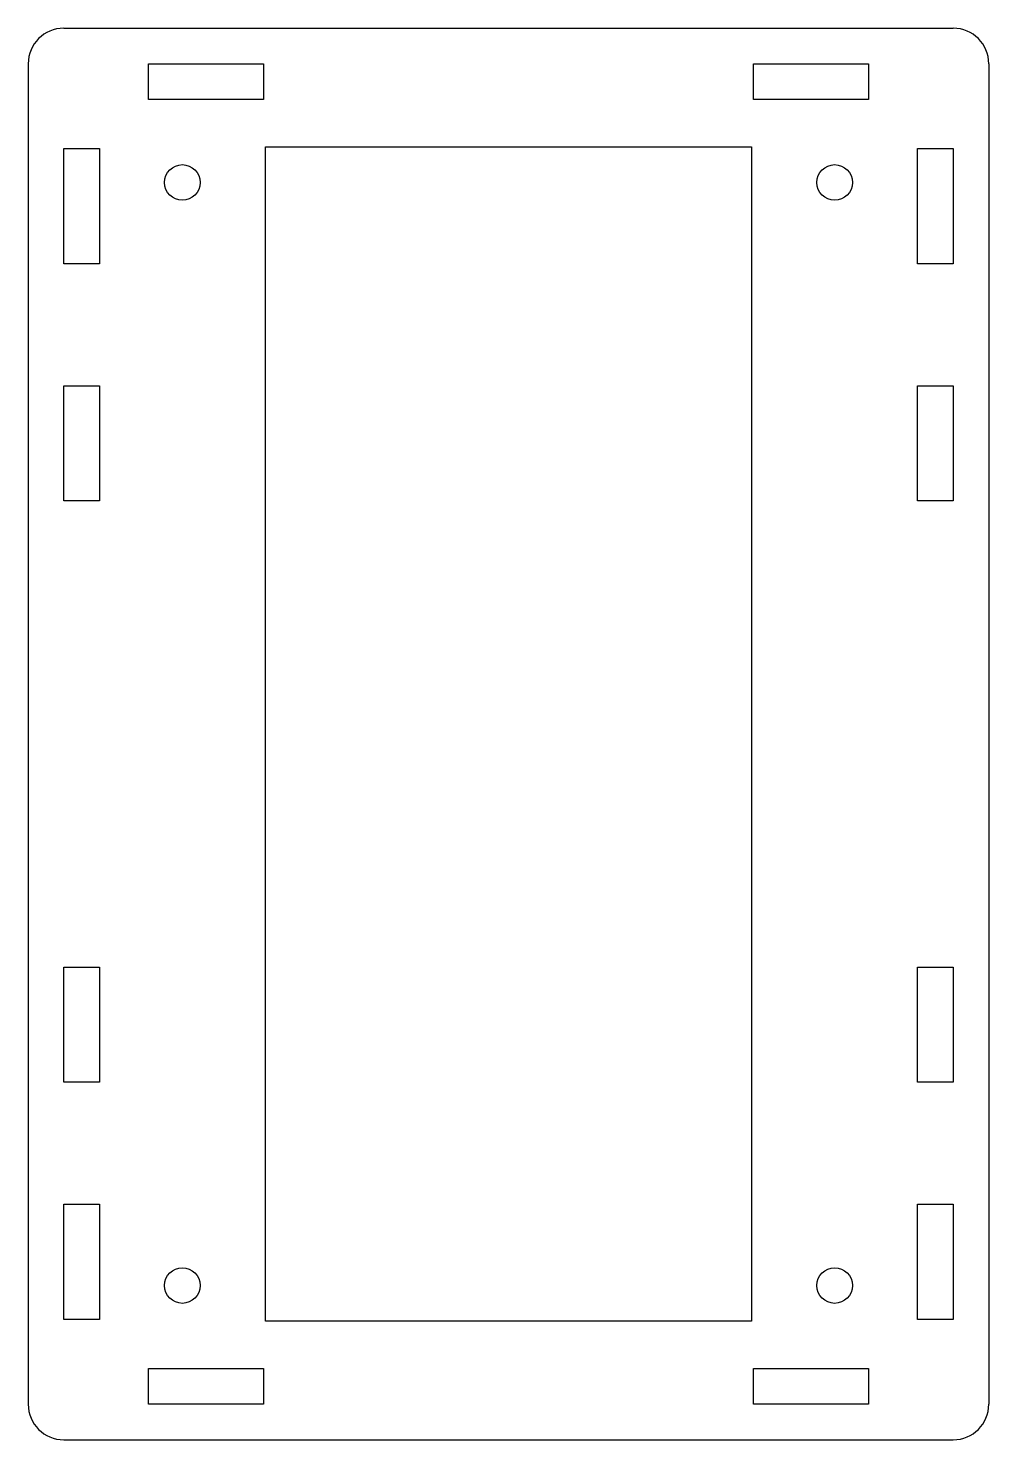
# Model space of a CAD drawing. Extents: x 0 to 81, y -6 to 113.
import ezdxf

# ---------------------------------------------------------------- set-up
doc = ezdxf.new("R2010")
doc.units = 0
doc.layers.get('0').update_dxf_attribs({"linetype": 'continuous'})

# ---------------------------------------------------------------- blocks, each defined once
blk = doc.blocks.new('FILLET008001')
at = {"color": 0}
for p, q in [((3, 113), (78, 113)), ((0, 110), (0, -3)), ((10.15, 110), (19.85, 110)), ((10.15, 107), (10.15, 110)), ((19.85, 110), (19.85, 107)), ((61.15, 110), (70.85, 110)), ((61.15, 107), (61.15, 110)), ((70.85, 110), (70.85, 107)), ((81, 110), (81, -3)), ((19.85, 107), (10.15, 107)), ((70.85, 107), (61.15, 107)), ((3, 102.85), (6, 102.85)), ((3, 93.15), (3, 102.85)), ((6, 102.85), (6, 93.15)), ((20, 103), (61, 103)), ((20, 4), (20, 103)), ((61, 103), (61, 4)), ((75, 102.85), (78, 102.85)), ((75, 93.15), (75, 102.85)), ((78, 102.85), (78, 93.15)), ((6, 93.15), (3, 93.15)), ((78, 93.15), (75, 93.15)), ((3, 82.85), (6, 82.85)), ((3, 73.15), (3, 82.85)), ((6, 82.85), (6, 73.15)), ((75, 82.85), (78, 82.85)), ((75, 73.15), (75, 82.85)), ((78, 82.85), (78, 73.15)), ((6, 73.15), (3, 73.15)), ((78, 73.15), (75, 73.15)), ((3, 33.85), (6, 33.85)), ((3, 24.15), (3, 33.85)), ((6, 33.85), (6, 24.15)), ((75, 33.85), (78, 33.85)), ((75, 24.15), (75, 33.85)), ((78, 33.85), (78, 24.15)), ((6, 24.15), (3, 24.15)), ((78, 24.15), (75, 24.15)), ((3, 13.85), (6, 13.85)), ((3, 4.15), (3, 13.85)), ((6, 13.85), (6, 4.15)), ((75, 13.85), (78, 13.85)), ((75, 4.15), (75, 13.85)), ((78, 13.85), (78, 4.15)), ((6, 4.15), (3, 4.15)), ((61, 4), (20, 4)), ((78, 4.15), (75, 4.15)), ((10.15, 0), (19.85, 0)), ((10.15, -3), (10.15, 0)), ((19.85, 0), (19.85, -3)), ((61.15, 0), (70.85, 0)), ((61.15, -3), (61.15, 0)), ((70.85, 0), (70.85, -3)), ((19.85, -3), (10.15, -3)), ((70.85, -3), (61.15, -3)), ((3, -6), (78, -6))]:
    blk.add_line(p, q, dxfattribs=at)
for centre in [(13, 100), (68, 100), (13, 7), (68, 7)]:
    blk.add_circle(centre, 1.5, dxfattribs=at)
for centre, start, end in [((3, 110), 90, -180), ((78, 110), 0, 90), ((3, -3), 180, -90), ((78, -3), -90, 0)]:
    blk.add_arc(centre, 3, start, end, dxfattribs=at)

msp = doc.modelspace()

# ---------------------------------------------------------------- block references
at = {"color": 0}
msp.add_blockref('FILLET008001', (0, 0), dxfattribs=at)

doc.saveas('drawing.dxf')
